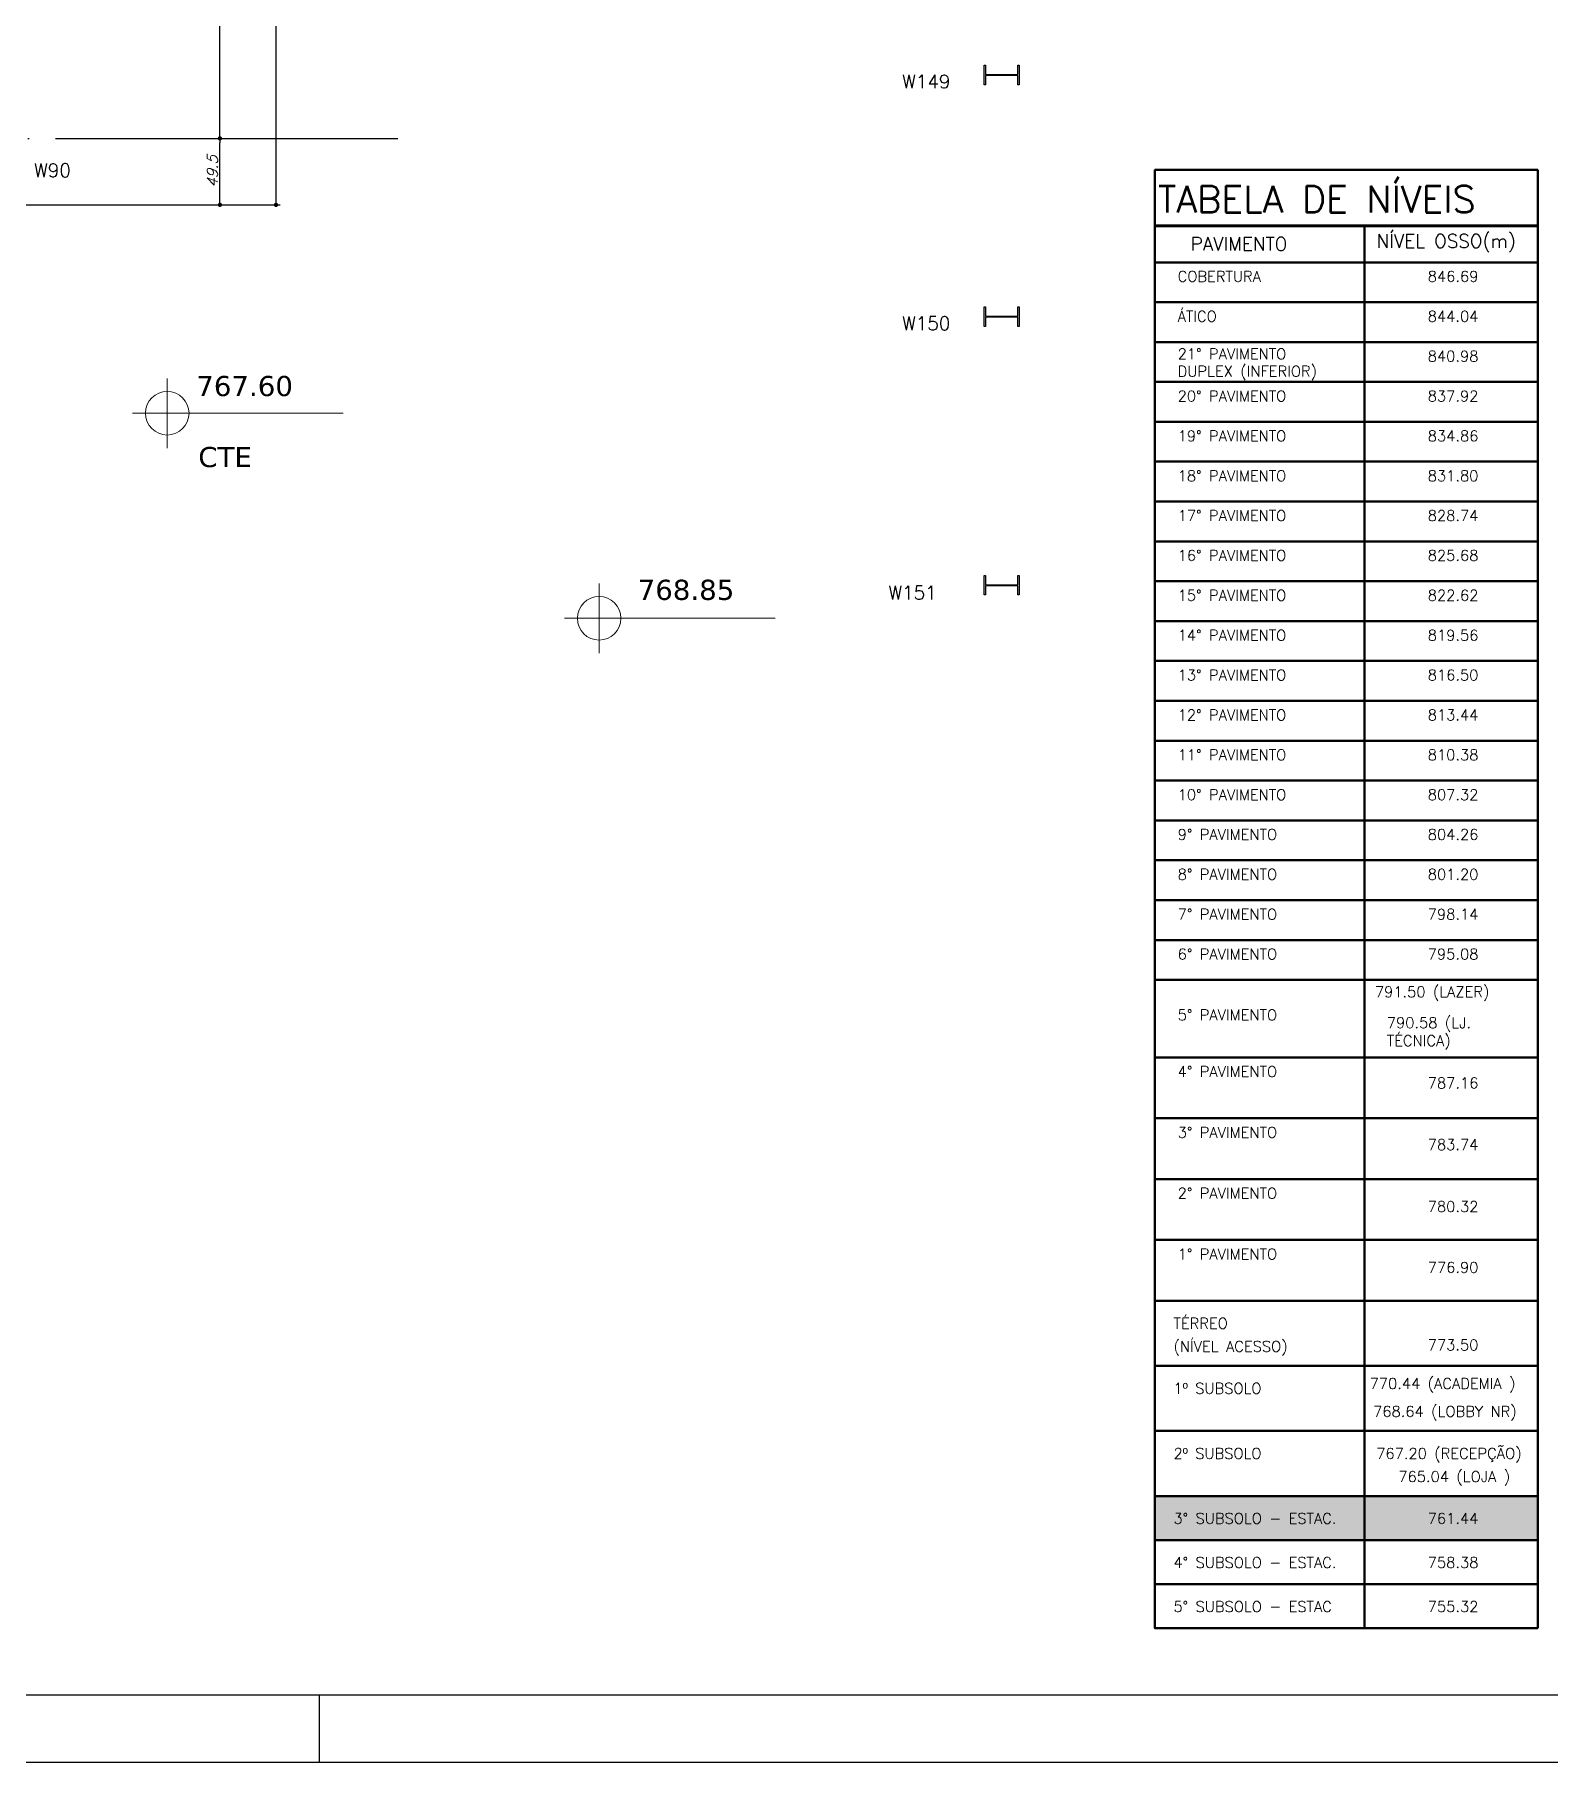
# Model space of a CAD drawing. Extents: x -4172 to 5483, y -2094 to 2406.
# Drawn here: x 3421 to 4549, y -2094 to -808 of the extents above; entities that cross this region are included whole.
import ezdxf
from ezdxf.enums import TextEntityAlignment as Align

# ---------------------------------------------------------------- set-up
doc = ezdxf.new("R2010")
doc.units = 0
doc.header["$LTSCALE"] = 50
doc.header["$MEASUREMENT"] = 0
doc.linetypes.add('EIXO', pattern=[6.8, 6, -0.4, 0, -0.4])
doc.layers.get('0').update_dxf_attribs({"linetype": 'CONTINUOUS'})
doc.layers.get('DEFPOINTS').update_dxf_attribs({"linetype": 'CONTINUOUS'})
for name, color, linetype, lineweight in [('A-ANNO-NOTE', 253, 'CONTINUOUS', 9), ('ARQ-ANO-TXT', 2, 'CONTINUOUS', 9), ('ARQ-DET', 1, 'CONTINUOUS', 9)]:
    doc.layers.add(name, color=color, linetype=linetype, lineweight=lineweight)
for name, color, linetype in [('F-AUX', 2, 'CONTINUOUS'), ('F-AUX-RED', 1, 'CONTINUOUS'), ('F-COTAS', 106, 'CONTINUOUS'), ('F-EIXO', 12, 'EIXO'), ('F-MARGEM', 1, 'CONTINUOUS'), ('F-PERFIL - W310x52', 4, 'CONTINUOUS'), ('F-PERFIL- W250x32.7', 4, 'CONTINUOUS'), ('F-PILARES-NOME', 170, 'CONTINUOUS'), ('F-TEXTO', 6, 'CONTINUOUS')]:
    doc.layers.add(name, color=color, linetype=linetype)
doc.styles.add('CP-TEXT-INCL', font='romans.shx', dxfattribs={"oblique": 20})
doc.styles.add('ROMANS', font='romans.shx')
doc.styles.get("Standard").update_dxf_attribs({"font": 'ROMANS.SHX'})
doc.styles.add('Verdana_3', font='verdana.ttf', dxfattribs={"height": 20})
doc.dimstyles.new('CP-COTAS-50', dxfattribs={"dimscale": 0.64, "dimtxt": 12.5, "dimasz": 5, "dimexe": 5, "dimexo": 5, "dimgap": 2.5, "dimtad": 1, "dimdec": 1, "dimdsep": 46, "dimtxsty": 'CP-TEXT-INCL', "dimblk1": 'DOT', "dimblk2": 'DOT', "dimsah": 1, "dimcen": 9, "dimclrd": 256, "dimclre": 256, "dimclrt": 256, "dimadec": 0, "dimazin": 0, "dimtfac": 1, "dimtdec": 1, "dimtmove": 2, "dimatfit": 3, "dimldrblk": 'DOT', "dimfxl": 0, "dimtolj": 1, "dimarcsym": 0})

# ---------------------------------------------------------------- blocks, each defined once
blk = doc.blocks.new('*U22')
at = {"layer": 'F-EIXO'}
blk.add_line((0, 0), (7397, 0), dxfattribs=at)
at = {"layer": 'F-TEXTO', "style": 'ROMANS'}
blk.add_attdef('EIXO', text='', height=17.5, dxfattribs=at).set_placement((-28.2072, 0), align=Align.MIDDLE_CENTER)
blk = doc.blocks.new('A$C037E4E7A')
h = blk.add_hatch(color=253)
h.dxf.hatch_style = 1
h.paths.add_polyline_path([(285.3, 65.6), (0, 65.6), (0, 98.4), (285.3, 98.4)])
at = {"layer": 'ARQ-DET', "lineweight": 50}
for p, q in [((285.3, 1086), (285.3, 0)), ((156.2, 1044.3), (156.2, 0)), ((0, 1017.2), (285.3, 1017.2)), ((0, 987.5), (285.3, 987.5)), ((0, 957.8), (285.3, 957.8)), ((0, 928.1), (285.3, 928.1)), ((0, 898.4), (285.3, 898.4)), ((0, 868.8), (285.3, 868.8)), ((0, 839.1), (285.3, 839.1)), ((0, 809.4), (285.3, 809.4)), ((0, 779.7), (285.3, 779.7)), ((0, 750), (285.3, 750)), ((0, 720.3), (285.3, 720.3)), ((0, 690.6), (285.3, 690.6)), ((0, 660.9), (285.3, 660.9)), ((0, 631.3), (285.3, 631.3)), ((0, 601.6), (285.3, 601.6)), ((0, 571.9), (285.3, 571.9)), ((0, 542.2), (285.3, 542.2)), ((0, 512.5), (285.3, 512.5)), ((0, 482.8), (285.3, 482.8)), ((0, 425), (285.3, 425)), ((0, 379.7), (285.3, 379.7)), ((0, 334.4), (285.3, 334.4)), ((0, 289.1), (285.3, 289.1)), ((0, 243.7), (285.3, 243.7)), ((0, 195.3), (285.3, 195.3)), ((0, 146.9), (285.3, 146.9)), ((0, 98.4), (285.3, 98.4)), ((0, 65.6), (285.3, 65.6)), ((0, 32.8), (285.3, 32.8)), ((0, 0), (285.3, 0))]:
    blk.add_line(p, q, dxfattribs=at)
at = {"layer": 'ARQ-DET', "lineweight": 70}
blk.add_line((0, 1044.3), (285.3, 1044.3), dxfattribs=at)
at = {"layer": 'ARQ-DET', "lineweight": 50}
blk.add_lwpolyline([(285.3, 0), (0, 0), (0, 1086), (285.3, 1086)], dxfattribs=at)
at = {"layer": 'ARQ-ANO-TXT', "color": 4, "lineweight": 20, "insert": (2.2, 1074.2), "char_height": 20, "width": 545.423, "attachment_point": 1, "style": 'ROMANS'}
blk.add_mtext('TABELA DE NÍVEIS ', dxfattribs=at)
at = {"layer": 'ARQ-ANO-TXT', "color": 4, "char_height": 10, "attachment_point": 1, "style": 'ROMANS'}
for s, insert, width in [('PAVIMENTO', (26.6, 1035.9), 124.262), ('NÍVEL OSSO(m)', (165.1, 1038.1), 127.869)]:
    blk.add_mtext(s, dxfattribs=dict(at, insert=insert, width=width))
at = {"layer": 'F-AUX', "char_height": 8, "attachment_point": 1, "style": 'ROMANS'}
for s, insert, width in [('COBERTURA', (16.9, 1010.7), 88.586), ('846.69', (203.2, 1010.7), 44.093), ('ÁTICO', (16.9, 981), 43.291), ('844.04', (203.2, 981), 44.093), ('21° PAVIMENTO', (16.9, 953), 110.633), ('DUPLEX (INFERIOR)', (16.9, 940.1), 139.329), ('840.98', (203.2, 951.3), 44.093), ('20° PAVIMENTO', (16.9, 921.6), 110.633), ('837.92', (203.2, 921.6), 44.093), ('19° PAVIMENTO', (16.9, 891.9), 110.633), ('834.86', (203.2, 891.9), 44.093), ('18° PAVIMENTO', (16.9, 862.2), 110.633), ('831.80', (203.2, 862.2), 44.093), ('17° PAVIMENTO', (16.9, 832.6), 110.633), ('828.74', (203.2, 832.6), 44.093), ('16° PAVIMENTO', (16.9, 802.9), 110.633), ('825.68', (203.2, 802.9), 44.093), ('15° PAVIMENTO', (16.9, 773.2), 110.633), ('822.62', (203.2, 773.2), 44.093), ('14° PAVIMENTO', (16.9, 743.5), 110.633), ('819.56', (203.2, 743.5), 44.093), ('13° PAVIMENTO', (16.9, 713.8), 110.633), ('816.50', (203.2, 713.8), 44.093), ('12° PAVIMENTO', (16.9, 684.1), 110.633), ('813.44', (203.2, 684.1), 44.093), ('11° PAVIMENTO', (16.9, 654.4), 110.633), ('810.38', (203.2, 654.4), 44.093), ('10° PAVIMENTO', (16.9, 624.7), 110.633), ('807.32', (203.2, 624.7), 44.093), ('9° PAVIMENTO', (16.9, 595.1), 102.616), ('804.26', (203.2, 595.1), 44.093), ('8° PAVIMENTO', (16.9, 565.4), 102.616), ('801.20', (203.2, 565.4), 44.093), ('7° PAVIMENTO', (16.9, 535.7), 102.616), ('798.14', (203.2, 535.7), 44.093), ('6° PAVIMENTO', (16.9, 506), 102.616), ('795.08', (203.2, 506), 44.093), ('791.50 (LAZER)', (163.8, 477.9), 196.167), ('5° PAVIMENTO', (16.9, 460.7), 102.616), ('790.58 (LJ. TÉCNICA)', (172.7, 454.9), 92.185), ('4° PAVIMENTO', (16.9, 418.5), 102.616), ('787.16', (203.2, 410), 44.093), ('3° PAVIMENTO', (16.9, 373.2), 102.616), ('783.74', (203.2, 364.1), 44.093), ('2° PAVIMENTO', (16.9, 327.9), 102.616), ('780.32', (203.2, 318), 44.093), ('1° PAVIMENTO', (16.9, 282.6), 102.616), ('776.90 ', (203.2, 272.7), 48.101), ('TÉRREO ', (13.8, 231), 62.932), ('(NÍVEL ACESSO)', (13.8, 213.8), 114.24), ('773.50', (203.2, 214.9), 44.093), ('1º SUBSOLO', (13.8, 182.6), 85.781), ('770.44 (ACADEMIA )', (159.9, 186.2), 177.647), ('768.64 (LOBBY NR)', (162.5, 165.4), 129.473), ('2º SUBSOLO', (13.8, 134.1), 85.781), ('767.20 (RECEPÇÃO)', (164.8, 134.1), 137.089), ('765.04 (LOJA )', (181.3, 116.9), 97.405), ('3° SUBSOLO - ESTAC.', (13.8, 85.7), 151.92), ('761.44', (203.2, 85.7), 44.093), ('4° SUBSOLO - ESTAC.', (13.8, 52.9), 151.92), ('758.38', (203.2, 52.9), 44.093), ('5° SUBSOLO - ESTAC', (13.8, 20.1), 147.911), ('755.32', (203.2, 20.1), 44.093)]:
    blk.add_mtext(s, dxfattribs=dict(at, insert=insert, width=width))
blk = doc.blocks.new('A0-4L_900')
at = {"layer": 'F-MARGEM', "color": 2}
blk.add_line((155.9, 1), (155.9, 0), dxfattribs=at)
blk.add_lwpolyline([(0, 0), (0, 90), (192.9, 90), (192.9, 0)], close=True, dxfattribs=at)
at = {"layer": 'F-MARGEM', "color": 7}
blk.add_lwpolyline([(2.5, 89), (191.9, 89), (191.9, 1), (2.5, 1)], close=True, dxfattribs=at)
blk = doc.blocks.new('_DOT')
at = {"color": 0, "linetype": 'ByBlock'}
blk.add_line((-0.5, 0), (-1, 0), dxfattribs=at)
at = {"color": 0, "linetype": 'ByBlock', "const_width": 0.5}
blk.add_lwpolyline([(-0.25, 0, 1), (0.25, 0, 1)], format="xyb", close=True, dxfattribs=at)
blk = doc.blocks.new('*D72')
at = {"layer": 'DEFPOINTS', "color": 0, "linetype": 'Continuous', "transparency": 16777216}
for p in [(3284.5, 1699.5), (3600.5, 1699.5), (3264.5, -934.5)]:
    blk.add_point(p, dxfattribs=at)
at = {"layer": 'F-COTAS', "linetype": 'Continuous', "lineweight": -2, "transparency": 16777216}
for p, q in [((3287.7, 1699.5), (3603.7, 1699.5)), ((3600.5, -931.3), (3600.5, 1696.3)), ((3267.7, -934.5), (3603.7, -934.5))]:
    blk.add_line(p, q, dxfattribs=at)
at = {"layer": 'F-COTAS', "linetype": 'Continuous', "lineweight": -2, "transparency": 16777216, "xscale": 3.2, "yscale": 3.2, "zscale": 3.2}
for p, rotation in [((3600.5, 1699.5), 90), ((3600.5, -934.5), 270)]:
    blk.add_blockref('_DOT', p, dxfattribs=dict(at, rotation=rotation))
at = {"layer": 'F-COTAS', "linetype": 'Continuous', "transparency": 16777216, "insert": (3594.9, 382.5), "char_height": 8, "attachment_point": 5, "rotation": 90, "style": 'CP-TEXT-INCL'}
blk.add_mtext('\\A1;2634', dxfattribs=at)
blk = doc.blocks.new('*D73')
at = {"layer": 'DEFPOINTS', "color": 0, "linetype": 'Continuous', "transparency": 16777216}
for p in [(3553, -885), (3558.7, -885), (3264.5, -934.5)]:
    blk.add_point(p, dxfattribs=at)
at = {"layer": 'F-COTAS', "linetype": 'Continuous', "lineweight": -2, "transparency": 16777216}
for p, q in [((3556.2, -885), (3561.9, -885)), ((3558.7, -931.3), (3558.7, -888.2)), ((3267.7, -934.5), (3561.9, -934.5))]:
    blk.add_line(p, q, dxfattribs=at)
at = {"layer": 'F-COTAS', "linetype": 'Continuous', "lineweight": -2, "transparency": 16777216, "xscale": 3.2, "yscale": 3.2, "zscale": 3.2}
for p, rotation in [((3558.7, -885), 90), ((3558.7, -934.5), 270)]:
    blk.add_blockref('_DOT', p, dxfattribs=dict(at, rotation=rotation))
at = {"layer": 'F-COTAS', "linetype": 'Continuous', "transparency": 16777216, "insert": (3553.1, -909.8), "char_height": 8, "attachment_point": 5, "rotation": 90, "style": 'CP-TEXT-INCL'}
blk.add_mtext('\\A1;49.5', dxfattribs=at)
blk = doc.blocks.new('*D74')
at = {"layer": 'DEFPOINTS', "color": 0, "linetype": 'Continuous', "transparency": 16777216}
for p in [(3558.7, -484.5), (3558.7, -484.5), (3553, -885)]:
    blk.add_point(p, dxfattribs=at)
at = {"layer": 'F-COTAS', "linetype": 'Continuous', "lineweight": -2, "transparency": 16777216}
for p, q in [((3558.7, -881.8), (3558.7, -487.7)), ((3556.2, -885), (3561.9, -885))]:
    blk.add_line(p, q, dxfattribs=at)
at = {"layer": 'F-COTAS', "linetype": 'Continuous', "lineweight": -2, "transparency": 16777216, "xscale": 3.2, "yscale": 3.2, "zscale": 3.2}
for p, rotation in [((3558.7, -484.5), 90), ((3558.7, -885), 270)]:
    blk.add_blockref('_DOT', p, dxfattribs=dict(at, rotation=rotation))
at = {"layer": 'F-COTAS', "linetype": 'Continuous', "transparency": 16777216, "insert": (3553.1, -684.8), "char_height": 8, "attachment_point": 5, "rotation": 90, "style": 'CP-TEXT-INCL'}
blk.add_mtext('\\A1;400.5', dxfattribs=at)
blk = doc.blocks.new('LGN-COTA - LGN-COTA-475391-Térreo')
at = {"layer": 'A-ANNO-NOTE'}
for p, q in [((-0.009, -0.238), (-0.009, 0.28)), ((-0.268, 0.021), (1.302, 0.021))]:
    blk.add_line(p, q, dxfattribs=at)
for centre, start, end in [((-0.009, 0.022), 90, 180), ((-0.009, 0.021), 360, 90), ((-0.009, 0.021), 180, 270), ((-0.009, 0.021), 270, 0)]:
    blk.add_arc(centre, 0.162, start, end, dxfattribs=at)
blk = doc.blocks.new('LGN-COTA E LEGENDA - LGN-COTA E LEGENDA-473137-Térreo')
at = {"layer": 'A-ANNO-NOTE'}
for p, q in [((-0.009, -0.238), (-0.009, 0.28)), ((-0.268, 0.021), (1.302, 0.021))]:
    blk.add_line(p, q, dxfattribs=at)
for centre, start, end in [((-0.009, 0.022), 90, 180), ((-0.009, 0.021), 360, 90), ((-0.009, 0.021), 180, 270), ((-0.009, 0.021), 270, 0)]:
    blk.add_arc(centre, 0.162, start, end, dxfattribs=at)
blk = doc.blocks.new('zw$7512')
at = {"layer": 'A-ANNO-NOTE', "xscale": 100, "yscale": 100, "zscale": 100}
for name, p in [('LGN-COTA E LEGENDA - LGN-COTA E LEGENDA-473137-Térreo', (3719.9, -1305.8)), ('LGN-COTA - LGN-COTA-475391-Térreo', (4041.6, -1458.5))]:
    blk.add_blockref(name, p, dxfattribs=at)
at = {"layer": 'A-ANNO-NOTE', "style": 'Verdana_3'}
for s, p in [('767.60', (3740.6, -1290.9)), ('CTE', (3742.1, -1343.8)), ('768.85', (4069.4, -1442.7))]:
    blk.add_text(s, height=15, dxfattribs=at).set_placement(p)
blk = doc.blocks.new('A$C44D756D9')
at = {"layer": 'F-PERFIL- W250x32.7', "linetype": 'Continuous'}
for points in [[(7479, -2319.9), (7479, -2334.5), (7478.1, -2334.5), (7478.1, -2327.6), (7454.1, -2327.6), (7454.1, -2334.5), (7453.1, -2334.5), (7453.1, -2319.9), (7454.1, -2319.9), (7454.1, -2326.9), (7478.1, -2326.9), (7478.1, -2319.9)], [(7479, -2499.9), (7479, -2514.5), (7478.1, -2514.5), (7478.1, -2507.6), (7454.1, -2507.6), (7454.1, -2514.5), (7453.1, -2514.5), (7453.1, -2499.9), (7454.1, -2499.9), (7454.1, -2506.9), (7478.1, -2506.9), (7478.1, -2499.9)], [(7479, -2699.9), (7479, -2714.5), (7478.1, -2714.5), (7478.1, -2707.6), (7454.1, -2707.6), (7454.1, -2714.5), (7453.1, -2714.5), (7453.1, -2699.9), (7454.1, -2699.9), (7454.1, -2706.9), (7478.1, -2706.9), (7478.1, -2699.9)]]:
    blk.add_lwpolyline(points, close=True, dxfattribs=at)
at = {"layer": 'F-PILARES-NOME'}
for s, p in [('W149', (7391.8, -2337.2)), ('W90', (6745.2, -2403.3)), ('W150', (7391.8, -2517.2)), ('W151', (7381.6, -2717.8))]:
    blk.add_text(s, height=10, dxfattribs=at).set_placement(p)

msp = doc.modelspace()

# ---------------------------------------------------------------- block references
at = {"layer": 'A-ANNO-NOTE', "linetype": 'Continuous'}
msp.add_blockref('zw$7512', (-199.5, 214), dxfattribs=at)
at = {"layer": 'F-AUX-RED'}
msp.add_blockref('A$C037E4E7A', (4255.232, -1994.493), dxfattribs=at)
msp.add_blockref('A$C037E4E7A', (4255.232, -1994.493), dxfattribs=at)
at = {"layer": 'F-EIXO', "linetype": 'Continuous'}
msp.add_blockref('*U22', (-3705.761, -885), dxfattribs=at)
at = {"layer": 'F-MARGEM', "linetype": 'Continuous', "xscale": 50, "yscale": 50, "zscale": 50}
msp.add_blockref('A0-4L_900', (-4162.376, -2094.493), dxfattribs=at)
at = {"layer": 'F-PERFIL - W310x52'}
msp.add_blockref('A$C44D756D9', (-3325, 1489.5), dxfattribs=at)

# ---------------------------------------------------------------- dimensions: what is measured, and where the dimension line sits
at = {"layer": 'F-COTAS', "linetype": 'Continuous'}
for base, p1, p2, picture, middle in [((3600.453, 1699.5), (3264.5, -934.5), (3284.5, 1699.5), '*D72', (3594.853, 382.5)), ((3558.66, -484.5), (3552.975, -885), (3558.66, -484.5), '*D74', (3553.06, -684.75)), ((3558.66, -885), (3264.5, -934.5), (3552.975, -885), '*D73', (3553.06, -909.75))]:
    dim = msp.add_linear_dim(base=base, p1=p1, p2=p2, angle=90, dimstyle='CP-COTAS-50', dxfattribs=at)
    dim.commit()
    dim.dimension.update_dxf_attribs({"geometry": picture, "text_midpoint": middle})

doc.saveas('drawing.dxf')
